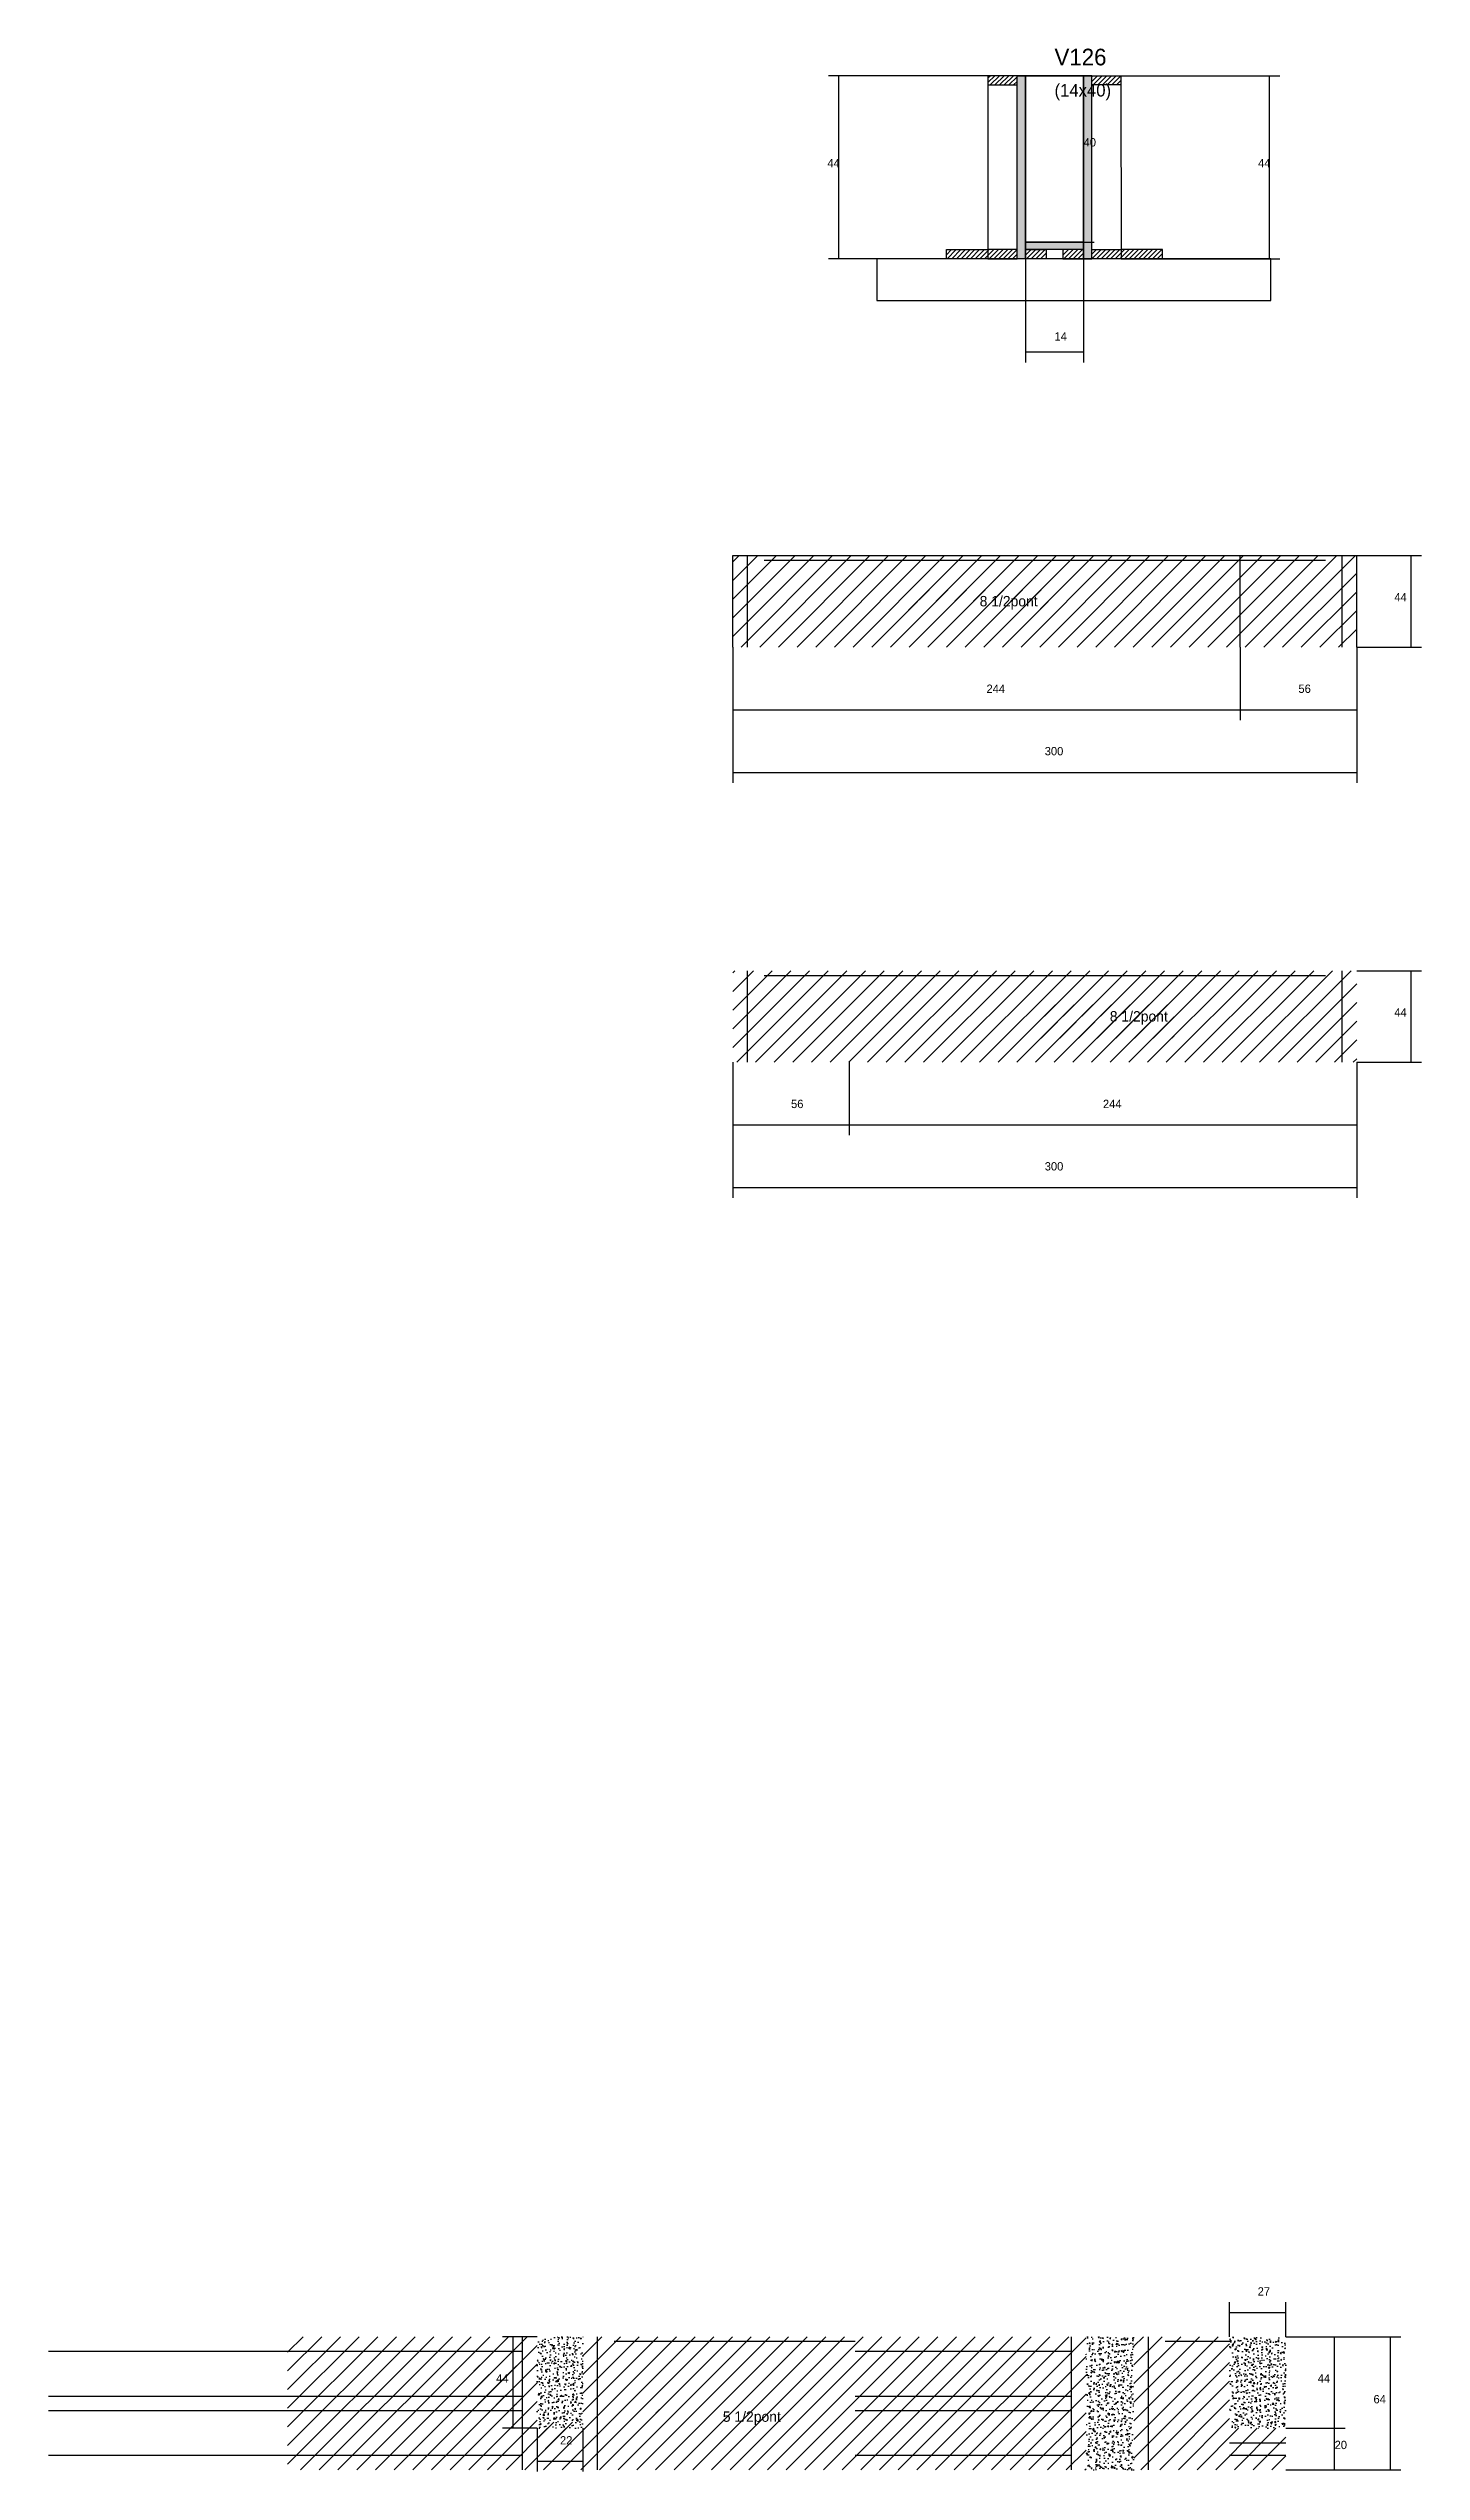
# Model space of a CAD drawing. Header units: metres. Extents: x 137717 to 138377, y 28575 to 29740.
import ezdxf

# ---------------------------------------------------------------- set-up
doc = ezdxf.new("R2010")
doc.units = ezdxf.units.M
for name, color, linetype in [('CONCRETO', 251, 'Continuous'), ('COTA', 4, 'Continuous'), ('Cota Seção (2x)', 4, 'Continuous'), ('Hachura', 253, 'Continuous'), ('Madeira', 126, 'Continuous'), ('NOMENCLATURA', 7, 'Continuous'), ('Painéis', 200, 'Continuous'), ('SARR_2.2x7', 40, 'Continuous'), ('Texto Seção', 7, 'Continuous')]:
    doc.layers.add(name, color=color, linetype=linetype)

msp = doc.modelspace()

# ---------------------------------------------------------------- hatches: boundary and pattern name
at = {"layer": 'COTA'}
h = msp.add_hatch(dxfattribs=at)
h.set_pattern_fill('AR-CONC', scale=0.03)
h.paths.add_polyline_path([(137952, 28595.5), (137974, 28595.5), (137974, 28595.5), (137974, 28639.5), (137974, 28639.5), (137952, 28639.5), (137952, 28639.5), (137952, 28595.5)])
h = msp.add_hatch(dxfattribs=at)
h.set_pattern_fill('AR-CONC', scale=0.03)
h.paths.add_polyline_path([(138216, 28575.5), (138239, 28575.5), (138239, 28639.5), (138216, 28639.5)])
h = msp.add_hatch(dxfattribs=at)
h.set_pattern_fill('AR-CONC', scale=0.03)
h.paths.add_polyline_path([(138312, 28639.5), (138285, 28639.5), (138285, 28595.5), (138312, 28595.5)])
at = {"layer": 'Hachura'}
h = msp.add_hatch(dxfattribs=at)
h.set_pattern_fill('ANSI31', scale=0.5)
h.paths.add_polyline_path([(138182.8, 29722.1), (138182.8, 29726.5), (138182.8, 29726.5), (138168.8, 29726.5), (138168.8, 29726.5), (138168.8, 29722.1), (138168.8, 29722.1), (138182.8, 29722.1)])
h = msp.add_hatch(color=8, dxfattribs=at)
h.dxf.hatch_style = 1
h.paths.add_polyline_path([(138182.8, 29726.5), (138186.8, 29726.5), (138186.8, 29726.5), (138186.8, 29638.5), (138186.8, 29638.5), (138182.8, 29638.5), (138182.8, 29638.5), (138182.8, 29726.5)])
h = msp.add_hatch(color=8, dxfattribs=at)
h.dxf.hatch_style = 1
h.paths.add_polyline_path([(138218.7, 29726.5), (138214.7, 29726.5), (138214.7, 29726.5), (138214.8, 29638.5), (138214.8, 29638.5), (138218.8, 29638.5), (138218.8, 29638.5), (138218.7, 29726.5)])
h = msp.add_hatch(dxfattribs=at)
h.set_pattern_fill('ANSI31', scale=0.5)
h.paths.add_polyline_path([(138218.7, 29722.1), (138218.7, 29726.5), (138218.7, 29726.5), (138232.7, 29726.5), (138232.7, 29726.5), (138232.7, 29722.1), (138232.7, 29722.1), (138218.7, 29722.1)])
h = msp.add_hatch(dxfattribs=at)
h.set_pattern_fill('ANSI31', scale=0.5)
h.paths.add_polyline_path([(138148.8, 29638.5), (138148.8, 29642.9), (138148.8, 29642.9), (138168.8, 29642.9), (138168.8, 29642.9), (138168.8, 29638.5), (138168.8, 29638.5), (138148.8, 29638.5)])
h = msp.add_hatch(dxfattribs=at)
h.set_pattern_fill('ANSI31', scale=0.5)
h.paths.add_polyline_path([(138182.8, 29638.5), (138182.8, 29642.9), (138182.8, 29642.9), (138168.8, 29642.9), (138168.8, 29642.9), (138168.8, 29638.5), (138168.8, 29638.5), (138182.8, 29638.5)])
h = msp.add_hatch(color=8, dxfattribs=at)
h.dxf.hatch_style = 1
h.paths.add_polyline_path([(138186.8, 29642.9), (138186.8, 29646.5), (138186.8, 29646.5), (138214.8, 29646.5), (138214.8, 29646.5), (138214.8, 29642.9), (138214.8, 29642.9), (138186.8, 29642.9)])
h = msp.add_hatch(dxfattribs=at)
h.set_pattern_fill('ANSI31', scale=0.5)
h.paths.add_polyline_path([(138186.8, 29638.5), (138186.8, 29642.9), (138186.8, 29642.9), (138196.8, 29642.9), (138196.8, 29642.9), (138196.8, 29638.5), (138196.8, 29638.5), (138186.8, 29638.5)])
h = msp.add_hatch(dxfattribs=at)
h.set_pattern_fill('ANSI31', scale=0.5)
h.paths.add_polyline_path([(138214.8, 29638.5), (138214.8, 29642.9), (138214.8, 29642.9), (138204.8, 29642.9), (138204.8, 29642.9), (138204.8, 29638.5), (138204.8, 29638.5), (138214.8, 29638.5)])
h = msp.add_hatch(dxfattribs=at)
h.set_pattern_fill('ANSI31', scale=0.5)
h.paths.add_polyline_path([(138218.8, 29638.5), (138218.8, 29642.9), (138218.8, 29642.9), (138232.8, 29642.9), (138232.8, 29642.9), (138232.8, 29638.5), (138232.8, 29638.5), (138218.8, 29638.5)])
h = msp.add_hatch(dxfattribs=at)
h.set_pattern_fill('ANSI31', scale=0.5)
h.paths.add_polyline_path([(138252.8, 29638.5), (138252.8, 29642.9), (138252.8, 29642.9), (138232.8, 29642.9), (138232.8, 29642.9), (138232.8, 29638.5), (138232.8, 29638.5), (138252.8, 29638.5)])
h = msp.add_hatch(dxfattribs=at)
h.set_pattern_fill('ANSI31', scale=2)
h.paths.add_polyline_path([(138290.1, 29451.8), (138290.1, 29495.8), (138046.1, 29495.8), (138046.1, 29451.8)])
h = msp.add_hatch(dxfattribs=at)
h.set_pattern_fill('ANSI31', scale=2)
h.paths.add_polyline_path([(138346.1, 29451.8), (138346.1, 29495.8), (138290.1, 29495.8), (138290.1, 29451.8)])
h = msp.add_hatch(dxfattribs=at)
h.set_pattern_fill('ANSI31', scale=2)
h.paths.add_polyline_path([(138128.5, 29463.4), (138196.1, 29463.4), (138196.1, 29463.4), (138201.6, 29479.4), (138201.6, 29479.4), (138134, 29479.4), (138134, 29479.4), (138128.5, 29463.4)])
h = msp.add_hatch(dxfattribs=at)
h.set_pattern_fill('ANSI31', scale=2)
h.paths.add_polyline_path([(138046.1, 29296.2), (138046.1, 29252.2), (138102.1, 29252.2), (138102.1, 29296.2)])
h = msp.add_hatch(dxfattribs=at)
h.set_pattern_fill('ANSI31', scale=2)
h.paths.add_polyline_path([(138346.1, 29252.2), (138346.1, 29296.2), (138102.1, 29296.2), (138102.1, 29252.2)])
h = msp.add_hatch(dxfattribs=at)
h.set_pattern_fill('ANSI31', scale=2)
h.paths.add_polyline_path([(138191, 29263.8), (138258.7, 29263.8), (138258.7, 29263.8), (138264.2, 29279.8), (138264.2, 29279.8), (138196.5, 29279.8), (138196.5, 29279.8), (138191, 29263.8)])
h = msp.add_hatch(dxfattribs=at)
h.set_pattern_fill('ANSI31', scale=2)
h.paths.add_polyline_path([(137974, 28575.5), (137974, 28595.5), (137952, 28595.5), (137952, 28639.5), (137832, 28639.5), (137832, 28575.5)])
h = msp.add_hatch(dxfattribs=at)
h.set_pattern_fill('ANSI31', scale=2)
h.paths.add_polyline_path([(138216, 28575.5), (138216, 28639.5), (137974, 28639.5), (137974, 28575.5)])
h = msp.add_hatch(dxfattribs=at)
h.set_pattern_fill('ANSI31', scale=2)
h.paths.add_polyline_path([(138285, 28639.5), (138239, 28639.5), (138239, 28575.5), (138312, 28575.5), (138312, 28595.5), (138285, 28595.5)])
h = msp.add_hatch(dxfattribs=at)
h.set_pattern_fill('ANSI31', scale=2)
h.paths.add_polyline_path([(137942.1, 28606.7), (137942.1, 28628.9), (137942.1, 28628.9), (137921.6, 28628.9), (137921.6, 28628.9), (137921.6, 28606.7), (137921.6, 28606.7), (137942.1, 28606.7)])
h = msp.add_hatch(dxfattribs=at)
h.set_pattern_fill('ANSI31', scale=2)
h.paths.add_polyline_path([(138005, 28590.6), (138072.6, 28590.6), (138072.6, 28590.6), (138078.1, 28606.6), (138078.1, 28606.6), (138010.5, 28606.6), (138010.5, 28606.6), (138005, 28590.6)])
h = msp.add_hatch(dxfattribs=at)
h.set_pattern_fill('ANSI31', scale=2)
h.paths.add_polyline_path([(137952.8, 28577.8), (137973.8, 28577.8), (137973.8, 28577.8), (137973.8, 28598.4), (137973.8, 28598.4), (137952.8, 28598.4), (137952.8, 28598.4), (137952.8, 28577.8)])

# ---------------------------------------------------------------- linework, layer by layer
at = {"layer": 'CONCRETO'}
for points in [[(138186.8, 29726.5), (138186.8, 29726.5), (138186.8, 29726.5), (138186.8, 29726.5), (138214.8, 29726.5), (138214.8, 29726.5), (138214.8, 29726.5), (138214.8, 29646.5), (138186.8, 29646.5), (138186.8, 29726.5)], [(138186.8, 29646.5), (138214.8, 29646.5), (138214.8, 29726.5), (138186.8, 29726.5)]]:
    msp.add_lwpolyline(points, close=True, dxfattribs=at)
at = {"layer": 'COTA'}
for p, q in [((138186.8, 29726.5), (138092.1, 29726.5)), ((138097.1, 29638.5), (138097.1, 29726.5)), ((138232.7, 29726.5), (138309.2, 29726.5)), ((138304.2, 29638.5), (138304.2, 29726.5)), ((138148.8, 29638.5), (138092.1, 29638.5)), ((138186.8, 29642.9), (138186.8, 29588.7)), ((138214.8, 29642.9), (138214.8, 29588.7)), ((138252.8, 29638.5), (138309.2, 29638.5)), ((138186.8, 29593.7), (138214.8, 29593.7)), ((138346.1, 29495.8), (138377.3, 29495.8)), ((138372.3, 29451.8), (138372.3, 29495.8)), ((138046.1, 29451.8), (138046.1, 29386.6)), ((138046.1, 29451.8), (138046.1, 29416.7)), ((138290.1, 29451.8), (138290.1, 29416.7)), ((138290.1, 29451.8), (138290.1, 29416.7)), ((138346.1, 29451.8), (138346.1, 29386.6)), ((138346.1, 29451.8), (138346.1, 29416.7)), ((138346.1, 29451.8), (138377.3, 29451.8)), ((138046.1, 29421.7), (138290.1, 29421.7)), ((138290.1, 29421.7), (138346.1, 29421.7)), ((138046.1, 29391.6), (138346.1, 29391.6)), ((138346.1, 29296.2), (138377.3, 29296.2)), ((138372.3, 29252.2), (138372.3, 29296.2)), ((138046.1, 29252.2), (138046.1, 29187)), ((138046.1, 29252.2), (138046.1, 29217.1)), ((138102.1, 29252.2), (138102.1, 29217.1)), ((138102.1, 29252.2), (138102.1, 29217.1)), ((138346.1, 29252.2), (138346.1, 29187)), ((138346.1, 29252.2), (138346.1, 29217.1)), ((138346.1, 29252.2), (138377.3, 29252.2)), ((138046.1, 29222.1), (138102.1, 29222.1)), ((138102.1, 29222.1), (138346.1, 29222.1)), ((138046.1, 29192), (138346.1, 29192)), ((138285, 28639.5), (138285, 28656.2)), ((138285, 28651.2), (138312, 28651.2)), ((138312, 28639.5), (138312, 28656.2)), ((137952, 28639.5), (137935.4, 28639.5)), ((137940.4, 28595.5), (137940.4, 28639.5)), ((138312, 28639.5), (138340.5, 28639.5)), ((138312, 28639.5), (138367.3, 28639.5)), ((138335.5, 28595.5), (138335.5, 28639.5)), ((138362.3, 28575.5), (138362.3, 28639.5)), ((137952, 28595.5), (137935.4, 28595.5)), ((137952, 28595.5), (137952, 28574.7)), ((137974, 28595.5), (137974, 28574.7)), ((138312, 28595.5), (138340.5, 28595.5)), ((138312, 28595.5), (138340.5, 28595.5)), ((138335.5, 28575.5), (138335.5, 28595.5)), ((137952, 28579.7), (137974, 28579.7)), ((138312, 28575.5), (138340.5, 28575.5)), ((138312, 28575.5), (138367.3, 28575.5))]:
    msp.add_line(p, q, dxfattribs=at)
at = {"layer": 'Cota Seção (2x)'}
for p, q in [((138214.7, 29726.5), (138219.8, 29726.5)), ((138214.8, 29646.5), (138214.8, 29726.5)), ((138214.8, 29646.5), (138219.8, 29646.5))]:
    msp.add_line(p, q, dxfattribs=at)
at = {"layer": 'Madeira'}
for points in [[(138182.8, 29722.1), (138182.8, 29726.5), (138168.8, 29726.5), (138168.8, 29722.1)], [(138182.8, 29726.5), (138168.8, 29726.5), (138168.8, 29638.5), (138182.8, 29638.5)], [(138218.7, 29722.1), (138218.7, 29726.5), (138232.7, 29726.5), (138232.7, 29722.1)], [(138218.7, 29726.5), (138232.7, 29726.5), (138232.8, 29638.5), (138218.8, 29638.5)], [(138115.3, 29618.5), (138304.9, 29618.5), (138304.9, 29638.5), (138115.3, 29638.5)], [(138148.8, 29638.5), (138148.8, 29642.9), (138168.8, 29642.9), (138168.8, 29638.5)], [(138182.8, 29638.5), (138182.8, 29642.9), (138168.8, 29642.9), (138168.8, 29638.5)], [(138186.8, 29638.5), (138186.8, 29642.9), (138196.8, 29642.9), (138196.8, 29638.5)], [(138214.8, 29638.5), (138214.8, 29642.9), (138204.8, 29642.9), (138204.8, 29638.5)], [(138218.8, 29638.5), (138218.8, 29642.9), (138232.8, 29642.9), (138232.8, 29638.5)], [(138252.8, 29638.5), (138252.8, 29642.9), (138232.8, 29642.9), (138232.8, 29638.5)]]:
    msp.add_lwpolyline(points, close=True, dxfattribs=at)
at = {"layer": 'Painéis'}
for p, q in [((138186.8, 29638.5), (138186.8, 29726.5)), ((138214.8, 29638.5), (138214.8, 29726.5)), ((138186.8, 29646.5), (138214.8, 29646.5)), ((138186.8, 29642.9), (138186.8, 29646.5)), ((138214.8, 29642.9), (138214.8, 29646.5)), ((138046.1, 29495.8), (138346.1, 29495.8)), ((138046.1, 29451.8), (138046.1, 29495.8)), ((138290.1, 29451.8), (138290.1, 29495.8)), ((138346.1, 29451.8), (138346.1, 29495.8))]:
    msp.add_line(p, q, dxfattribs=at)
for points in [[(138182.8, 29726.5), (138186.8, 29726.5), (138186.8, 29638.5), (138182.8, 29638.5)], [(138218.7, 29726.5), (138214.7, 29726.5), (138214.8, 29638.5), (138218.8, 29638.5)], [(138186.8, 29642.9), (138186.8, 29646.5), (138214.8, 29646.5), (138214.8, 29642.9)]]:
    msp.add_lwpolyline(points, close=True, dxfattribs=at)
at = {"layer": 'SARR_2.2x7'}
for p, q in [((138053.1, 29451.8), (138053.1, 29495.8)), ((138339.1, 29451.8), (138339.1, 29495.8)), ((138061.1, 29493.6), (138290.1, 29493.6)), ((138290.1, 29493.6), (138331.1, 29493.6)), ((138053.1, 29252.2), (138053.1, 29296.2)), ((138061.1, 29294), (138102.1, 29294)), ((138102.1, 29294), (138331.1, 29294)), ((138339.1, 29252.2), (138339.1, 29296.2)), ((137945, 28575.5), (137945, 28639.5)), ((137981, 28575.5), (137981, 28639.5)), ((137989, 28637.3), (138105, 28637.3)), ((138209, 28575.5), (138209, 28639.5)), ((138246, 28575.5), (138246, 28639.5)), ((138254, 28637.3), (138285, 28637.3)), ((137717, 28632.5), (137945, 28632.5)), ((138105, 28632.5), (138209, 28632.5)), ((137717, 28611), (137945, 28611)), ((138105, 28611), (138209, 28611)), ((137717, 28604), (137945, 28604)), ((138105, 28604), (138209, 28604)), ((138285, 28588.5), (138312, 28588.5)), ((137717, 28582.5), (137945, 28582.5)), ((138105, 28582.5), (138209, 28582.5)), ((138285, 28582.5), (138312, 28582.5))]:
    msp.add_line(p, q, dxfattribs=at)

# ---------------------------------------------------------------- texts
at = {"layer": 'COTA'}
for s, p in [('44', (138091.6, 29682.5)), ('44', (138298.7, 29682.5)), ('14', (138200.8, 29599.2)), ('44', (138364.2, 29473.8)), ('244', (138168.1, 29429.8)), ('56', (138318.1, 29429.8)), ('300', (138196.1, 29399.8)), ('44', (138364.2, 29274.2)), ('56', (138074.1, 29230.2)), ('244', (138224.1, 29230.2)), ('300', (138196.1, 29200.2)), ('27', (138298.5, 28659.3)), ('44', (137932.3, 28617.5)), ('44', (138327.4, 28617.5)), ('64', (138354.2, 28607.5)), ('22', (137963, 28587.7)), ('20', (138335.5, 28585.5))]:
    msp.add_text(s, height=4, dxfattribs=at).set_placement(p)
at = {"layer": 'Cota Seção (2x)'}
msp.add_text('40', height=4, dxfattribs=at).set_placement((138214.8, 29692.5))
at = {"layer": 'NOMENCLATURA'}
for s, p in [('8 1/2pont', (138164.8, 29471.4)), ('8 1/2pont', (138227.4, 29271.8)), ('5 1/2pont', (138041.3, 28598.6))]:
    msp.add_text(s, height=5, dxfattribs=at).set_placement(p)
at = {"layer": 'Texto Seção'}
for s, height, p in [('V126', 8, (138200.8, 29731.5)), ('(14x40)', 6, (138200.8, 29716.5))]:
    msp.add_text(s, height=height, dxfattribs=at).set_placement(p)

doc.saveas('drawing.dxf')
